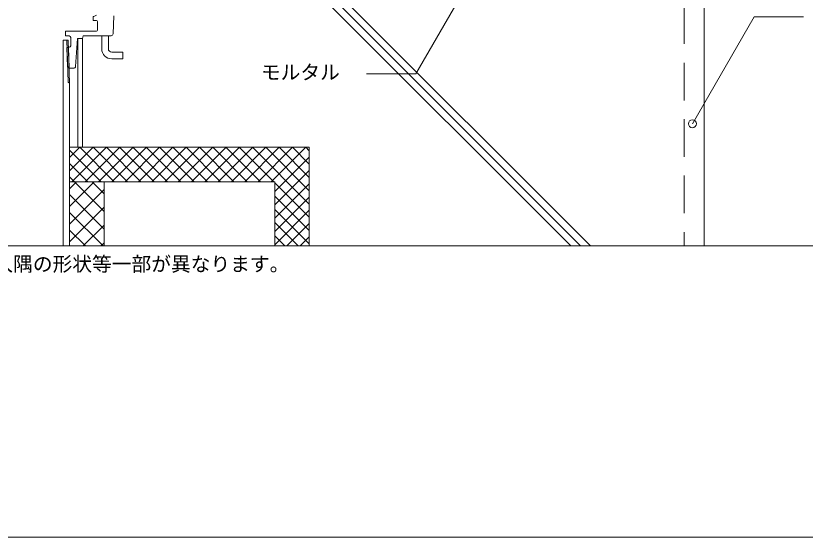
# Model space of a CAD drawing. Units: millimetres, scale not verified. Extents: x -1380 to 1380, y -955 to 955.
# Drawn here: x -97 to 703, y -955 to -427 of the extents above; entities that cross this region are included whole.
import ezdxf
from ezdxf.enums import TextEntityAlignment as Align

# ---------------------------------------------------------------- set-up
doc = ezdxf.new("R2010")
doc.units = ezdxf.units.MM
doc.header["$LTSCALE"] = 3
doc.linetypes.add('USER1', pattern=[19.05, 12.7, -6.35])
for name, color, linetype, lineweight in [('0-0_0', 7, 'Continuous', 9), ('0-1_HATCH', 9, 'Continuous', 18), ('0-3_KUTAI', 3, 'Continuous', 18), ('0-5_MOJI', 7, 'Continuous', 18), ('0-9_dannnetu', 6, 'Continuous', 18), ('0-A_buhin', 2, 'Continuous', 18), ('0-B_KANAMONO', 4, 'Continuous', 18), ('0-D_WAKU', 7, 'Continuous', 18)]:
    doc.layers.add(name, color=color, linetype=linetype, lineweight=lineweight)
doc.styles.add('ＭＳ ゴシック', font='')
doc.styles.get('ＭＳ ゴシック').set_extended_font_data('MS Gothic')

msp = doc.modelspace()

# ---------------------------------------------------------------- linework, layer by layer
at = {"layer": '0-0_0', "lineweight": 18}
msp.add_lwpolyline([(900.021, -659.984), (-899.979, -659.984), (-899.979, 540.016), (900.021, 540.016)], close=True, dxfattribs=at)
at = {"layer": '0-1_HATCH'}
for p, q in [((475.021, -659.984), (181.271, -366.234)), ((485.021, -659.984), (188.771, -363.734)), ((465.021, -659.984), (173.771, -368.734)), ((-42.979, -570.5), (-32.463, -559.984)), ((-42.979, -583.97), (-18.993, -559.984)), ((-40.522, -594.984), (-5.522, -559.984)), ((2.404, -594.984), (-32.596, -559.984)), ((-27.052, -594.984), (7.948, -559.984)), ((15.875, -594.984), (-19.125, -559.984)), ((-13.582, -594.984), (21.418, -559.984)), ((29.345, -594.984), (-5.655, -559.984)), ((-0.111, -594.984), (34.889, -559.984)), ((42.816, -594.984), (7.816, -559.984)), ((13.359, -594.984), (48.359, -559.984)), ((56.286, -594.984), (21.286, -559.984)), ((26.829, -594.984), (61.829, -559.984)), ((69.756, -594.984), (34.756, -559.984)), ((40.3, -594.984), (75.3, -559.984)), ((83.227, -594.984), (48.227, -559.984)), ((53.77, -594.984), (88.77, -559.984)), ((96.697, -594.984), (61.697, -559.984)), ((67.241, -594.984), (102.241, -559.984)), ((110.168, -594.984), (75.168, -559.984)), ((80.711, -594.984), (115.711, -559.984)), ((123.638, -594.984), (88.638, -559.984)), ((94.181, -594.984), (129.181, -559.984)), ((137.108, -594.984), (102.108, -559.984)), ((107.652, -594.984), (142.652, -559.984)), ((150.579, -594.984), (115.579, -559.984)), ((121.122, -594.984), (156.122, -559.984)), ((164.049, -594.984), (129.049, -559.984)), ((134.593, -594.984), (169.593, -559.984)), ((200.021, -617.486), (142.519, -559.984)), ((148.063, -594.984), (183.063, -559.984)), ((200.021, -604.016), (155.99, -559.984)), ((161.533, -594.984), (196.533, -559.984)), ((200.021, -590.545), (169.46, -559.984)), ((200.021, -577.075), (182.931, -559.984)), ((200.021, -563.604), (196.401, -559.984)), ((-11.066, -594.984), (-42.979, -563.071)), ((165.021, -604.967), (200.021, -569.967)), ((-24.536, -594.984), (-42.979, -576.542)), ((165.021, -618.437), (200.021, -583.437)), ((-38.007, -594.984), (-42.979, -590.012)), ((-42.979, -601.931), (-36.032, -594.984)), ((-42.979, -619.892), (-18.072, -594.984)), ((-7.979, -625.012), (-38.007, -594.984)), ((-7.979, -607.052), (-20.046, -594.984)), ((200.021, -630.956), (165.021, -595.956)), ((165.021, -631.908), (200.021, -596.908)), ((-42.979, -637.852), (-7.979, -602.852)), ((-7.979, -642.973), (-42.979, -607.973)), ((200.021, -644.427), (165.021, -609.427)), ((165.021, -645.378), (200.021, -610.378)), ((-42.979, -655.813), (-7.979, -620.813)), ((200.021, -657.897), (165.021, -622.897)), ((165.021, -658.849), (200.021, -623.849)), ((-8.928, -659.984), (-42.979, -625.933)), ((-29.19, -659.984), (-7.979, -638.773)), ((188.638, -659.984), (165.021, -636.368)), ((177.356, -659.984), (200.021, -637.319)), ((-26.888, -659.984), (-42.979, -643.894)), ((175.168, -659.984), (165.021, -649.838)), ((190.826, -659.984), (200.021, -650.789)), ((-11.23, -659.984), (-7.979, -656.734))]:
    msp.add_line(p, q, dxfattribs=at)
at = {"layer": '0-3_KUTAI', "linetype": 'USER1'}
msp.add_line((580.021, 440.016), (580.021, -659.984), dxfattribs=at)
at = {"layer": '0-3_KUTAI'}
msp.add_line((600.021, 440.016), (600.021, -659.984), dxfattribs=at)
msp.add_lwpolyline([(-29.979, -559.984), (200.021, -559.984), (200.021, -659.984)], dxfattribs=at)
at = {"layer": '0-5_MOJI'}
for points in [[(257.937, -485.725), (307.937, -485.725), (387.983, -347.082)], [(700.694, -428.005), (650.694, -428.005), (588.25, -536.16)]]:
    msp.add_lwpolyline(points, dxfattribs=at)
msp.add_circle((588.25, -536.16), 4, dxfattribs=at)
at = {"layer": '0-9_dannnetu'}
for p, q in [((-34.479, -559.984), (-42.979, -559.984)), ((-7.979, -594.984), (-7.979, -659.984))]:
    msp.add_line(p, q, dxfattribs=at)
msp.add_lwpolyline([(-42.979, -594.984), (165.021, -594.984), (165.021, -659.984)], dxfattribs=at)
at = {"layer": '0-A_buhin'}
for points in [[(-42.979, -659.984), (-42.979, -495.504), (-44.357, -451.404), (-49.579, -451.404), (-49.579, -659.984)], [(-45.836, -451.404), (-44.5, -494.155), (-42.994, -495.025)]]:
    msp.add_lwpolyline(points, dxfattribs=at)
msp.add_lwpolyline([(-34.479, -559.984), (-29.979, -559.984), (-29.979, -449.984), (-34.479, -449.984)], close=True, dxfattribs=at)
at = {"layer": '0-B_KANAMONO'}
for p, q in [((1.89, -426.819), (1.104, -445.071)), ((-14.479, -440.484), (-14.479, -433.484)), ((-10.379, -460.184), (-10.379, -446.984)), ((-3.579, -446.984), (-3.579, -460.184)), ((-41.479, -455.984), (-41.479, -449.984)), ((-43.464, -479.984), (-44.121, -458.963))]:
    msp.add_line(p, q, dxfattribs=at)
for points in [[(-16.479, -431.484), (-18.979, -431.484), (-18.979, -427.484), (-18.479, -427.484), (-15.479, -426.085)], [(-44.479, -446.984), (-46.979, -446.984), (-46.979, -442.484), (-16.479, -442.484)], [(-0.895, -446.984), (-28.979, -446.984), (-29.979, -449.984), (-34.979, -449.984), (-36.854, -478.117)], [(-38.85, -479.984), (-43.464, -479.984), (-45.012, -478.484), (-45.621, -458.984), (-44.479, -458.984)], [(-0.179, -463.584), (11.021, -463.584), (11.021, -470.384), (-0.179, -470.384)]]:
    msp.add_lwpolyline(points, dxfattribs=at)
for centre, radius, start, end in [((-16.479, -433.484), 2, 0, 90), ((-44.479, -449.984), 3, 0, 90), ((-16.479, -440.484), 2, 270, 0), ((-0.895, -444.984), 2, 270, 357.53176), ((-44.479, -455.984), 3, 270, 0), ((-0.179, -460.184), 10.2, 180, 270), ((-0.179, -460.184), 3.4, 180, 270), ((-38.85, -477.984), 2, 270, 356.18593)]:
    msp.add_arc(centre, radius, start, end, dxfattribs=at)
at = {"layer": '0-D_WAKU'}
msp.add_lwpolyline([(-1379.979, -954.984), (1380.021, -954.984), (1380.021, 955.016), (-1379.979, 955.016)], close=True, dxfattribs=at)

# ---------------------------------------------------------------- texts
at = {"layer": '0-5_MOJI', "style": 'ＭＳ ゴシック'}
for s, p in [('モルタル', (150.978, -495.725)), ('※こちらの図は熱工法とストライプ工法の場合の形状です。その他の工法については出入隅の形状等一部が異なります。', (-899.979, -689.984))]:
    msp.add_text(s, height=14.66, dxfattribs=at).set_placement(p, align=Align.BOTTOM_LEFT)

doc.saveas('drawing.dxf')
